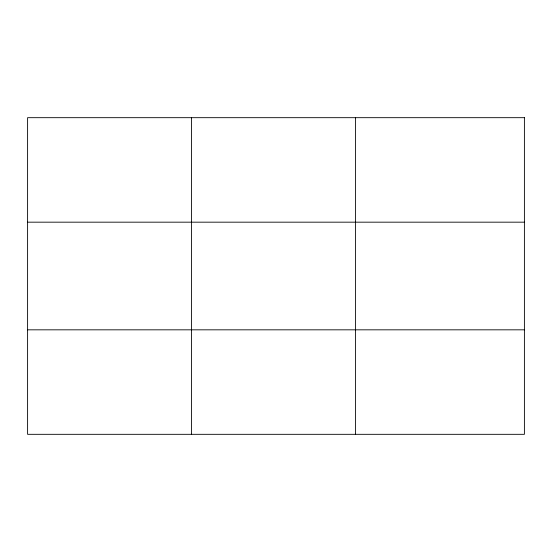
<?xml version="1.0" encoding="UTF-8"?>
<svg xmlns="http://www.w3.org/2000/svg" width="552" height="552" viewBox="0 0 552 552"><rect width="100%" height="100%" fill="white"/><g stroke="black" fill="none" stroke-linecap="round" stroke-linejoin="round"><path stroke-width="0.83" d="M191.544 117.68L191.544 434.32M355.488 117.68L355.488 434.32M27.6 222.173L524.4 222.173M27.6 329.827L524.4 329.827M524.4 117.68L524.4 434.32L27.6 434.32L27.6 117.68L524.4 117.68"/></g></svg>
